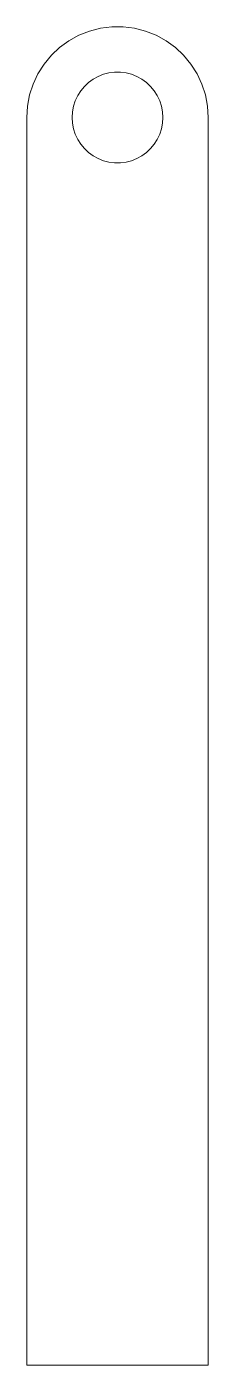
# Model space of a CAD drawing. Header units: millimetres. Extents: x -6.5 to 6.5, y -47.9 to 47.9.
import ezdxf

# ---------------------------------------------------------------- set-up
doc = ezdxf.new("R2010")
doc.units = ezdxf.units.MM
doc.layers.get('0').update_dxf_attribs({"linetype": 'CONTINUOUS', "lineweight": 0})

msp = doc.modelspace()

# ---------------------------------------------------------------- linework, layer by layer
for p, q in [((-3.483, 46.863), (-2.768, 47.256)), ((-2.768, 47.256), (-2.009, 47.557)), ((-2.009, 47.557), (-1.218, 47.76)), ((-1.218, 47.76), (-0.408, 47.862)), ((-0.408, 47.862), (0.408, 47.862)), ((0.408, 47.862), (1.218, 47.76)), ((1.218, 47.76), (2.009, 47.557)), ((2.009, 47.557), (2.768, 47.256)), ((2.768, 47.256), (3.483, 46.863)), ((-4.738, 45.825), (-4.143, 46.383)), ((-4.143, 46.383), (-3.483, 46.863)), ((3.483, 46.863), (4.143, 46.383)), ((4.143, 46.383), (4.738, 45.825)), ((-5.696, 44.506), (-5.259, 45.196)), ((-5.259, 45.196), (-4.738, 45.825)), ((4.738, 45.825), (5.259, 45.196)), ((5.259, 45.196), (5.696, 44.506)), ((-6.044, 43.768), (-5.696, 44.506)), ((-2.072, 43.879), (-1.741, 44.119)), ((-1.741, 44.119), (-1.384, 44.316)), ((-1.384, 44.316), (-1.004, 44.466)), ((-1.004, 44.466), (-0.609, 44.567)), ((-0.609, 44.567), (-0.204, 44.619)), ((-0.204, 44.619), (0.204, 44.619)), ((0.204, 44.619), (0.609, 44.567)), ((0.609, 44.567), (1.004, 44.466)), ((1.004, 44.466), (1.384, 44.316)), ((1.384, 44.316), (1.741, 44.119)), ((1.741, 44.119), (2.072, 43.879)), ((5.696, 44.506), (6.044, 43.768)), ((-6.296, 42.991), (-6.044, 43.768)), ((-2.848, 42.941), (-2.629, 43.285)), ((-2.629, 43.285), (-2.369, 43.6)), ((-2.369, 43.6), (-2.072, 43.879)), ((2.072, 43.879), (2.369, 43.6)), ((2.369, 43.6), (2.629, 43.285)), ((2.629, 43.285), (2.848, 42.941)), ((6.044, 43.768), (6.296, 42.991)), ((-6.5, 41.375), (-6.449, 42.19)), ((-6.449, 42.19), (-6.296, 42.991)), ((-3.224, 41.782), (-3.148, 42.183)), ((-3.148, 42.183), (-3.022, 42.571)), ((-3.022, 42.571), (-2.848, 42.941)), ((2.848, 42.941), (3.022, 42.571)), ((3.022, 42.571), (3.148, 42.183)), ((3.148, 42.183), (3.224, 41.782)), ((6.296, 42.991), (6.449, 42.19)), ((6.449, 42.19), (6.5, 41.375)), ((-6.5, -47.875), (-6.5, 41.375)), ((-3.25, 41.375), (-3.224, 41.782)), ((-3.224, 40.968), (-3.25, 41.375)), ((3.224, 41.782), (3.25, 41.375)), ((3.25, 41.375), (3.224, 40.968)), ((6.5, 41.375), (6.5, -47.875)), ((-3.148, 40.567), (-3.224, 40.968)), ((-3.022, 40.179), (-3.148, 40.567)), ((3.148, 40.567), (3.022, 40.179)), ((3.224, 40.968), (3.148, 40.567)), ((-2.848, 39.809), (-3.022, 40.179)), ((-2.629, 39.465), (-2.848, 39.809)), ((-2.369, 39.15), (-2.629, 39.465)), ((2.629, 39.465), (2.369, 39.15)), ((2.848, 39.809), (2.629, 39.465)), ((3.022, 40.179), (2.848, 39.809)), ((-2.072, 38.871), (-2.369, 39.15)), ((-1.741, 38.631), (-2.072, 38.871)), ((-1.384, 38.434), (-1.741, 38.631)), ((-1.004, 38.284), (-1.384, 38.434)), ((1.384, 38.434), (1.004, 38.284)), ((1.741, 38.631), (1.384, 38.434)), ((2.072, 38.871), (1.741, 38.631)), ((2.369, 39.15), (2.072, 38.871)), ((-0.609, 38.183), (-1.004, 38.284)), ((-0.204, 38.131), (-0.609, 38.183)), ((0.204, 38.131), (-0.204, 38.131)), ((0.609, 38.183), (0.204, 38.131)), ((1.004, 38.284), (0.609, 38.183)), ((6.5, -47.875), (-6.5, -47.875))]:
    msp.add_line(p, q)

doc.saveas('drawing.dxf')
